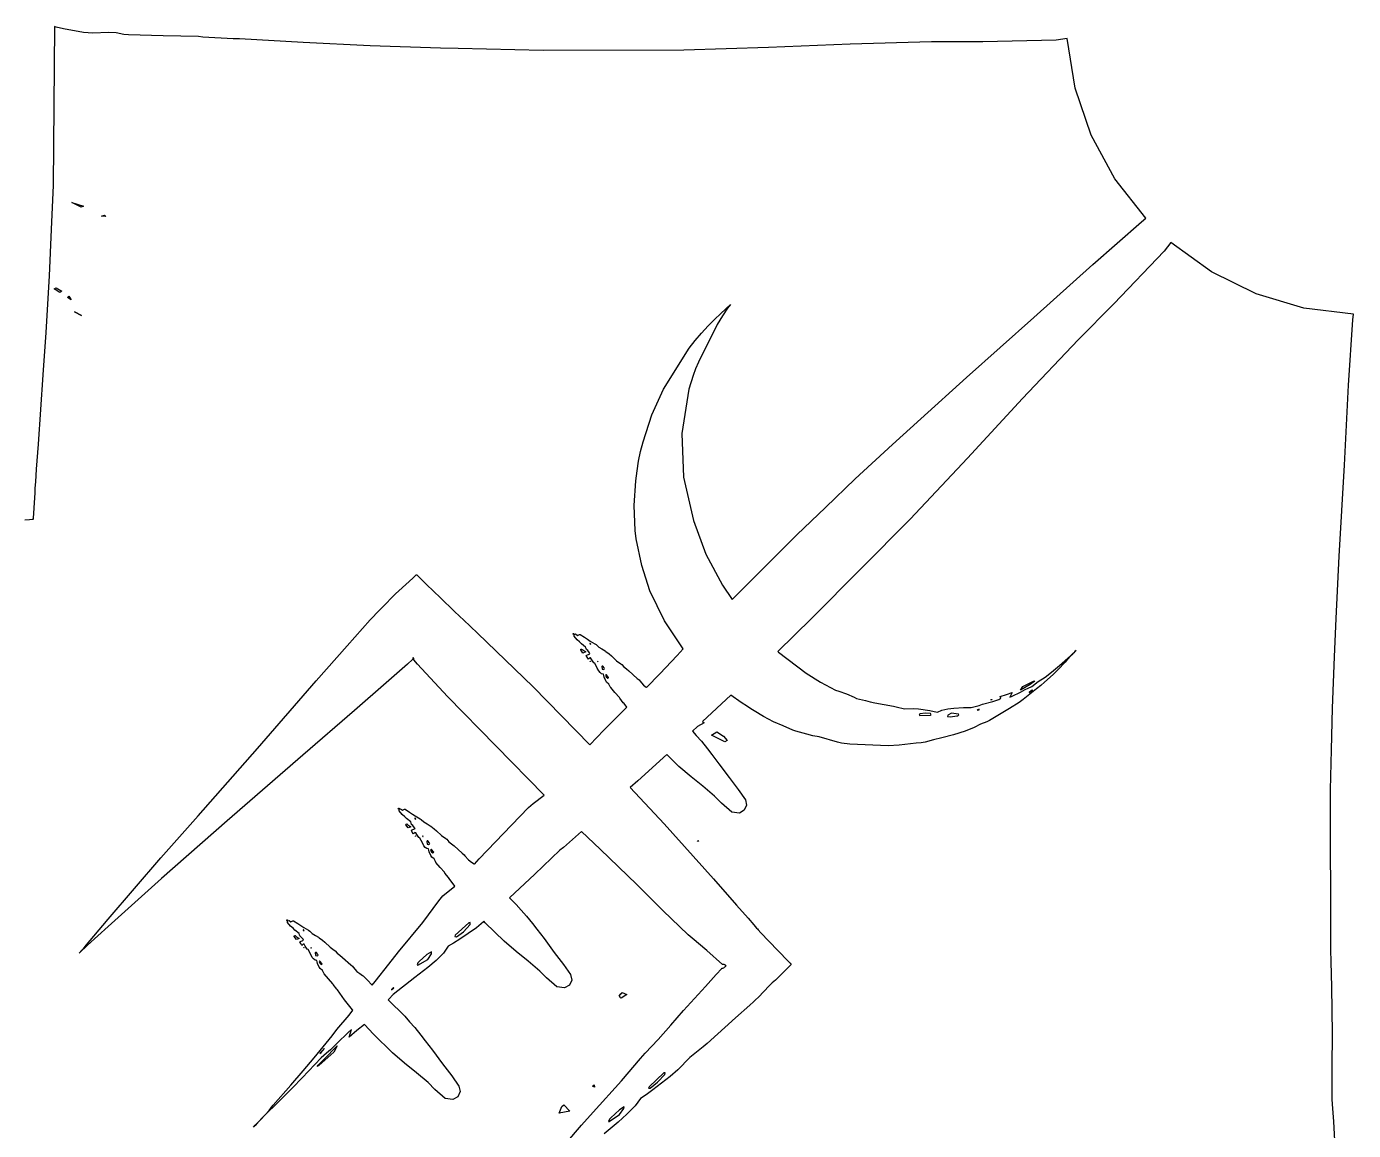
# Model space of a CAD drawing. Extents: x 0 to 203, y 8 to 351.
# Drawn here: x 38.1 to 102.3, y 129 to 182.4 of the extents above; entities that cross this region are included whole.
import ezdxf

# ---------------------------------------------------------------- set-up
doc = ezdxf.new("R2010")
doc.units = 0

msp = doc.modelspace()

# ---------------------------------------------------------------- linework, layer by layer
at = {"layer": 'Layer 1'}
for p, q in [((39.482338, 182.357101), (39.420114, 174.690381)), ((39.566384, 182.32532), (39.482338, 182.357101)), ((39.924106, 182.240885), (39.566384, 182.32532)), ((40.88738, 182.063932), (39.924106, 182.240885)), ((41.33254, 182.03801), (40.88738, 182.063932)), ((42.090998, 182.072901), (41.33254, 182.03801)), ((42.467295, 182.060007), (42.090998, 182.072901)), ((42.830882, 181.97685), (42.467295, 182.060007)), ((43.059217, 181.956507), (42.830882, 181.97685)), ((44.742317, 181.90354), (43.059217, 181.956507)), ((46.436157, 181.875394), (44.742317, 181.90354)), ((46.659618, 181.843929), (46.436157, 181.875394)), ((48.121168, 181.76737), (46.659618, 181.843929)), ((48.429947, 181.769806), (48.121168, 181.76737)), ((51.505807, 181.581798), (48.429947, 181.769806)), ((54.745437, 181.427445), (51.505807, 181.581798)), ((77.931272, 181.502804), (73.994562, 181.345025)), ((81.872502, 181.617996), (77.931272, 181.502804)), ((84.346192, 181.622585), (81.872502, 181.617996)), ((87.892982, 181.700196), (84.346192, 181.622585)), ((88.4272, 181.774), (87.892982, 181.700196)), ((88.814205, 179.383792), (88.4272, 181.774)), ((58.144907, 181.316667), (54.745437, 181.427445)), ((58.995462, 181.297422), (58.144907, 181.316667)), ((63.092652, 181.199675), (58.995462, 181.297422)), ((69.900132, 181.22164), (63.092652, 181.199675)), ((73.994562, 181.345025), (69.900132, 181.22164)), ((89.589749, 177.107674), (88.814205, 179.383792)), ((90.733388, 174.992427), (89.589749, 177.107674)), ((39.420114, 174.690381), (39.329924, 172.544501)), ((92.224677, 173.08483), (90.733388, 174.992427)), ((40.544698, 173.734264), (40.321743, 173.853269)), ((40.321743, 173.853269), (40.88972, 173.666356)), ((40.765336, 173.6166), (40.544698, 173.734264)), ((40.88972, 173.666356), (40.7653, 173.616)), ((40.7653, 173.616), (40.765336, 173.6166)), ((41.750303, 173.183998), (41.90349, 173.241489)), ((41.7506, 173.184), (41.750303, 173.183998)), ((41.970727, 173.179118), (41.7506, 173.184)), ((41.90349, 173.241489), (41.970727, 173.179118)), ((39.329924, 172.544501), (39.23352, 170.311111)), ((89.656058, 170.854548), (92.017458, 172.915858)), ((92.017458, 172.915858), (92.224677, 173.08483)), ((93.434173, 171.918848), (93.113388, 171.494843)), ((95.395781, 170.499494), (93.434173, 171.918848)), ((93.113388, 171.494843), (90.680018, 168.951683)), ((86.815738, 168.294198), (89.656058, 170.854548)), ((39.23352, 170.311111), (39.065922, 167.568401)), ((97.552104, 169.435575), (95.395781, 170.499494)), ((39.470397, 169.677547), (39.569346, 169.723066)), ((39.743159, 169.49872), (39.470397, 169.677547)), ((39.569346, 169.723066), (39.836328, 169.558531)), ((39.7432, 169.498), (39.743159, 169.49872)), ((39.836328, 169.558531), (39.7432, 169.498)), ((40.115846, 169.261874), (40.179346, 169.317599)), ((40.179346, 169.317599), (40.292348, 169.14986)), ((99.855552, 168.745805), (97.552104, 169.435575)), ((40.1159, 169.261), (40.115846, 169.261874)), ((40.292348, 169.14986), (40.1159, 169.261)), ((71.670871, 168.473337), (71.92802, 168.701776)), ((72.009241, 168.734689), (71.766005, 168.376403)), ((71.92802, 168.701776), (72.14563, 168.91046)), ((72.14563, 168.91046), (72.009241, 168.734689)), ((90.680018, 168.951683), (88.947828, 167.213073)), ((102.258533, 168.448898), (99.855552, 168.745805)), ((40.4527, 168.561), (40.452741, 168.56108)), ((40.790338, 168.378262), (40.4527, 168.561)), ((40.452741, 168.56108), (40.790338, 168.378262)), ((71.07556, 167.87926), (71.234891, 168.049471)), ((71.234891, 168.049471), (71.400866, 168.213078)), ((71.400866, 168.213078), (71.670871, 168.473337)), ((71.766005, 168.376403), (71.509347, 167.947064)), ((83.560348, 165.387738), (86.815738, 168.294198)), ((102.017978, 165.01013), (102.230353, 168.1707)), ((102.230353, 168.1707), (102.258533, 168.448898)), ((39.065922, 167.568401), (38.927001, 165.511931)), ((70.44988, 167.178991), (70.758306, 167.534949)), ((71.509347, 167.947064), (70.605328, 166.124934)), ((70.758306, 167.534949), (71.07556, 167.87926)), ((68.916228, 164.82734), (70.157628, 166.80707)), ((70.157628, 166.80707), (70.44988, 167.178991)), ((88.947828, 167.213073), (86.264448, 164.366643)), ((70.605328, 166.124934), (70.468168, 165.804959)), ((38.927001, 165.511931), (38.690897, 162.171611)), ((70.348811, 165.478242), (70.145264, 164.816508)), ((70.468168, 165.804959), (70.348811, 165.478242)), ((68.349859, 163.579878), (68.916228, 164.82734)), ((70.145264, 164.816508), (69.795309, 162.675498)), ((81.344438, 163.385228), (83.560348, 165.387738)), ((101.820011, 161.15089), (102.017978, 165.01013)), ((86.264448, 164.366643), (83.613978, 161.493243)), ((67.924562, 162.27755), (68.349859, 163.579878)), ((79.985938, 162.146508), (81.344438, 163.385228)), ((67.808312, 161.815231), (67.924562, 162.27755)), ((69.795309, 162.675498), (69.887474, 160.562988)), ((38.690897, 162.171611), (38.603036, 160.951391)), ((67.713813, 161.346234), (67.808312, 161.815231)), ((78.183828, 160.484878), (79.985938, 162.146508)), ((67.634712, 160.872084), (67.713813, 161.346234)), ((83.613978, 161.493243), (80.828888, 158.533503)), ((101.573171, 156.74757), (101.820011, 161.15089)), ((38.559954, 160.341283), (38.537919, 160.036283)), ((38.603036, 160.951391), (38.559954, 160.341283)), ((67.502773, 159.197918), (67.573187, 160.393128)), ((67.573187, 160.393128), (67.634712, 160.872084)), ((69.887474, 160.562988), (70.359329, 158.479368)), ((76.742768, 159.105228), (78.183828, 160.484878)), ((38.526912, 159.816), (38.516035, 159.562203)), ((38.537919, 160.036283), (38.526912, 159.816)), ((38.516035, 159.562203), (38.451482, 158.593453)), ((67.524242, 158.393834), (67.502773, 159.197918)), ((75.353828, 157.784268), (76.742768, 159.105228)), ((38.281983, 158.508081), (38.04602, 158.489647)), ((38.400282, 158.517262), (38.281983, 158.508081)), ((38.430017, 158.519593), (38.400282, 158.517262)), ((38.444847, 158.520792), (38.430017, 158.519593)), ((38.446685, 158.534621), (38.444847, 158.520792)), ((38.451482, 158.593453), (38.446685, 158.534621)), ((67.552139, 157.990344), (67.524242, 158.393834)), ((70.359329, 158.479368), (70.959161, 156.852558)), ((80.828888, 158.533503), (76.068728, 153.742413)), ((67.600803, 157.588056), (67.552139, 157.990344)), ((72.229168, 154.648518), (75.353828, 157.784268)), ((67.866286, 156.290926), (67.600803, 157.588056)), ((70.959161, 156.852558), (71.765291, 155.339598)), ((101.422182, 153.73302), (101.573171, 156.74757)), ((56.802208, 155.68851), (56.97037, 155.84163)), ((56.97037, 155.84163), (56.980891, 155.851226)), ((56.980891, 155.851226), (56.991274, 155.8448)), ((56.991274, 155.8448), (57.011896, 155.824742)), ((68.247811, 155.067706), (67.866286, 156.290926)), ((56.130266, 155.076286), (56.802208, 155.68851)), ((57.011896, 155.824742), (57.053354, 155.784768)), ((57.053354, 155.784768), (57.136201, 155.704784)), ((57.136201, 155.704784), (57.467651, 155.384493)), ((57.467651, 155.384493), (58.133235, 154.740556)), ((71.765291, 155.339598), (72.229168, 154.648518)), ((55.464611, 154.420061), (55.795497, 154.763728)), ((55.795497, 154.763728), (55.96246, 154.923415)), ((55.96246, 154.923415), (56.130266, 155.076286)), ((58.133235, 154.740556), (58.805668, 154.087824)), ((68.961961, 153.614967), (68.247811, 155.067706)), ((54.868877, 153.799889), (55.067127, 154.006507)), ((55.067127, 154.006507), (55.464611, 154.420061)), ((58.805668, 154.087824), (59.076804, 153.826577)), ((54.369688, 153.251261), (54.747047, 153.668698)), ((54.747047, 153.668698), (54.794294, 153.720785)), ((54.794294, 153.720785), (54.819367, 153.748259)), ((54.819367, 153.748259), (54.868877, 153.799889)), ((59.076804, 153.826577), (59.246592, 153.666148)), ((59.246592, 153.666148), (59.92397, 153.022459)), ((69.863251, 152.270296), (68.961961, 153.614967)), ((76.068728, 153.742413), (74.433368, 152.143073)), ((101.337428, 151.87696), (101.422182, 153.73302)), ((53.6202, 152.411442), (54.369688, 153.251261)), ((59.92397, 153.022459), (62.6106, 150.424569)), ((64.551206, 152.97926), (64.553537, 153.011608)), ((64.592312, 152.969727), (64.551206, 152.97926)), ((64.553537, 153.011608), (64.588993, 153.012596)), ((64.588993, 153.012596), (64.592312, 152.969727)), ((64.592735, 152.963518), (64.592312, 152.969727)), ((64.592312, 152.969727), (64.594996, 152.969374)), ((64.59429, 152.964647), (64.592735, 152.963518)), ((64.59429, 152.964641), (64.665551, 152.986781)), ((64.594996, 152.969374), (64.59429, 152.964641)), ((64.598524, 152.886076), (64.59429, 152.964647)), ((64.742675, 152.709049), (64.598524, 152.886076)), ((64.665551, 152.986781), (64.756873, 152.918202)), ((64.860266, 152.60325), (64.742675, 152.709049)), ((64.756873, 152.918202), (64.851369, 152.963922)), ((64.851369, 152.963922), (64.883929, 152.963603)), ((64.883929, 152.963603), (65.092841, 152.82832)), ((65.092841, 152.82832), (65.241651, 152.734492)), ((65.241651, 152.734492), (65.37486, 152.644088)), ((65.37486, 152.644088), (65.602489, 152.50951)), ((52.13387, 150.720152), (53.6202, 152.411442)), ((64.952363, 152.515251), (64.860266, 152.60325)), ((64.913403, 152.214898), (64.926823, 152.25127)), ((64.9137, 152.215), (64.913403, 152.214898)), ((65.024559, 152.063889), (64.9137, 152.215)), ((64.926823, 152.25127), (64.958039, 152.259322)), ((65.15033, 152.357718), (64.952363, 152.515251)), ((64.958039, 152.259322), (65.012706, 152.212815)), ((65.012706, 152.212815), (65.162001, 152.117424)), ((65.162001, 152.117424), (65.024559, 152.063889)), ((65.17293, 152.290693), (65.15033, 152.357718)), ((65.187338, 152.235498), (65.17293, 152.290693)), ((65.181688, 151.947908), (65.36115, 152.032341)), ((65.251608, 152.182105), (65.187338, 152.235498)), ((65.340951, 152.070232), (65.251608, 152.182105)), ((65.36115, 152.032341), (65.340951, 152.070232)), ((65.3512, 152.534), (65.347531, 152.50674)), ((65.347531, 152.50674), (65.395839, 152.488235)), ((65.366601, 152.534212), (65.3512, 152.534)), ((65.3512, 152.534), (65.3512, 152.534)), ((65.395839, 152.488235), (65.366601, 152.534212)), ((65.602489, 152.50951), (65.664781, 152.471159)), ((65.664781, 152.471159), (65.789577, 152.352719)), ((65.789577, 152.352719), (65.941071, 152.262741)), ((65.941071, 152.262741), (66.091648, 152.170361)), ((66.091648, 152.170361), (66.126539, 152.144301)), ((66.126539, 152.144301), (66.284812, 152.023106)), ((66.284812, 152.023106), (66.394565, 151.929171)), ((69.570432, 151.954453), (69.863251, 152.270296)), ((74.433368, 152.143073), (74.475038, 152.105961)), ((74.475038, 152.105961), (75.815308, 151.086151)), ((88.584191, 151.927616), (88.717324, 152.05347)), ((88.71733, 152.05347), (88.644584, 151.971908)), ((88.717324, 152.05347), (88.717677, 152.053789)), ((88.723539, 152.059228), (88.71733, 152.05347)), ((88.717677, 152.053789), (88.737382, 152.073316)), ((88.737382, 152.073316), (88.723539, 152.059228)), ((88.737382, 152.073316), (88.806664, 152.143733)), ((88.800661, 152.135893), (88.737382, 152.073316)), ((88.853632, 152.190486), (88.800661, 152.135893)), ((88.806664, 152.143733), (88.853632, 152.190486)), ((56.536526, 151.525176), (55.516826, 150.628997)), ((56.791347, 151.749415), (56.536526, 151.525176)), ((56.803201, 151.762375), (56.791347, 151.749415)), ((56.803765, 151.76693), (56.803201, 151.762375)), ((56.804826, 151.775902), (56.803765, 151.76693)), ((56.806308, 151.793276), (56.804826, 151.775902)), ((56.811388, 151.831519), (56.806026, 151.8264)), ((56.806026, 151.8264), (56.806308, 151.793276)), ((56.820701, 151.828517), (56.811388, 151.831519)), ((56.845351, 151.814885), (56.820701, 151.828517)), ((56.855028, 151.771663), (56.845351, 151.814885)), ((56.850225, 151.73003), (56.853685, 151.742213)), ((57.034914, 151.52871), (56.850225, 151.73003)), ((56.853685, 151.742213), (56.855028, 151.771663)), ((58.470324, 149.9656), (57.034914, 151.52871)), ((65.227665, 151.86296), (65.181688, 151.947908)), ((65.288193, 151.771003), (65.227665, 151.86296)), ((65.351331, 151.837356), (65.288193, 151.771003)), ((65.395192, 151.828633), (65.351331, 151.837356)), ((65.374737, 151.673156), (65.387804, 151.675027)), ((65.377703, 151.660092), (65.374737, 151.673156)), ((65.389356, 151.655322), (65.377703, 151.660092)), ((65.387804, 151.675027), (65.389356, 151.655322)), ((65.448585, 151.742081), (65.395192, 151.828633)), ((65.544072, 151.598498), (65.448585, 151.742081)), ((65.595487, 151.570778), (65.544072, 151.598498)), ((65.713363, 151.33672), (65.595487, 151.570778)), ((65.787382, 151.199633), (65.713363, 151.33672)), ((65.731262, 151.676215), (65.7187, 151.667)), ((65.7187, 151.667), (65.737064, 151.646516)), ((65.748635, 151.654393), (65.731262, 151.676215)), ((65.737064, 151.646516), (65.748635, 151.654393)), ((65.945993, 151.431202), (65.933987, 151.413826)), ((65.933987, 151.413826), (65.943947, 151.282311)), ((65.979188, 151.43777), (65.945993, 151.431202)), ((65.9907, 151.427), (65.979188, 151.43777)), ((66.04833, 151.348887), (65.9907, 151.427)), ((65.9907, 151.427), (65.9907, 151.427)), ((66.069219, 151.322277), (66.04833, 151.348887)), ((66.394565, 151.929171), (66.647337, 151.691407)), ((66.647337, 151.691407), (66.847432, 151.548388)), ((66.847432, 151.548388), (66.895884, 151.515794)), ((66.895884, 151.515794), (66.99469, 151.394811)), ((66.99469, 151.394811), (67.121746, 151.29876)), ((68.731603, 151.059262), (69.570432, 151.954453)), ((87.671838, 151.144224), (88.054703, 151.455865)), ((88.285025, 151.572445), (88.017701, 151.2958)), ((88.054703, 151.455865), (88.584191, 151.927616)), ((88.333897, 151.627817), (88.285025, 151.572445)), ((88.398873, 151.717019), (88.333897, 151.627817)), ((88.644584, 151.971908), (88.398873, 151.717019)), ((101.237987, 149.40171), (101.337428, 151.87696)), ((49.28988, 147.452122), (52.13387, 150.720152)), ((65.847554, 151.121664), (65.787382, 151.199633)), ((65.926232, 151.063608), (65.847554, 151.121664)), ((66.016281, 151.047998), (65.926232, 151.063608)), ((65.943947, 151.282311), (66.017607, 151.269456)), ((66.024262, 150.980304), (66.016281, 151.047998)), ((66.017607, 151.269456), (66.054968, 151.291596)), ((66.045945, 150.907169), (66.024262, 150.980304)), ((66.121445, 150.727707), (66.045945, 150.907169)), ((66.054968, 151.291596), (66.069219, 151.322277)), ((66.1359, 151.017), (66.113582, 150.983559)), ((66.113582, 150.983559), (66.151295, 150.909789)), ((66.168269, 150.656658), (66.121445, 150.727707)), ((66.153479, 151.019892), (66.1359, 151.017)), ((66.1359, 151.017), (66.1359, 151.017)), ((66.151295, 150.909789), (66.221639, 150.854474)), ((66.262386, 150.890917), (66.153479, 151.019892)), ((66.221639, 150.854474), (66.256177, 150.873967)), ((66.256177, 150.873967), (66.262386, 150.890917)), ((67.121746, 151.29876), (67.244919, 151.197623)), ((67.244919, 151.197623), (67.645443, 150.842229)), ((67.645443, 150.842229), (67.732243, 150.765103)), ((67.732243, 150.765103), (67.764095, 150.71835)), ((67.764095, 150.71835), (67.943487, 150.519606)), ((68.090807, 150.407239), (68.731603, 151.059262)), ((75.815308, 151.086151), (76.504977, 150.652094)), ((86.286427, 150.440729), (86.797551, 150.699645)), ((86.797551, 150.699645), (86.8529, 150.706)), ((86.852708, 150.706709), (86.81782, 150.667051)), ((86.8529, 150.706), (86.852708, 150.706709)), ((87.024051, 150.688438), (87.354443, 150.904448)), ((87.738375, 151.029893), (87.334814, 150.660939)), ((87.354443, 150.904448), (87.671838, 151.144224)), ((88.017701, 151.2958), (87.738375, 151.029893)), ((55.516826, 150.628997), (53.981616, 149.290337)), ((62.6106, 150.424569), (65.34978, 147.634119)), ((66.280071, 150.567738), (66.168269, 150.656658)), ((66.343988, 150.435658), (66.280071, 150.567738)), ((66.367012, 150.398298), (66.343988, 150.435658)), ((66.571123, 150.156685), (66.367012, 150.398298)), ((66.785403, 149.922486), (66.571123, 150.156685)), ((67.943487, 150.519606), (68.082058, 150.414797)), ((68.082058, 150.414797), (68.090807, 150.407239)), ((76.504977, 150.652094), (77.233844, 150.268876)), ((77.233844, 150.268876), (77.389645, 150.214915)), ((77.389645, 150.214915), (77.760646, 150.085739)), ((77.760646, 150.085739), (78.123583, 149.924853)), ((85.179852, 149.960103), (85.494563, 150.065688)), ((85.494563, 150.065688), (85.764782, 150.160752)), ((85.764782, 150.160752), (85.646695, 149.930086)), ((85.766617, 149.977158), (86.166224, 150.170923)), ((86.166224, 150.170923), (86.390322, 150.302887)), ((86.628469, 150.551823), (86.172364, 150.269319)), ((86.172364, 150.269319), (86.286427, 150.440729)), ((86.61845, 150.079438), (86.297806, 149.818755)), ((86.390322, 150.302887), (86.533905, 150.361261)), ((86.533905, 150.361261), (86.712024, 150.450003)), ((86.707317, 150.251602), (86.590926, 150.153431)), ((86.590926, 150.153431), (86.734295, 150.243832)), ((86.94778, 150.334222), (86.61845, 150.079438)), ((86.81782, 150.667051), (86.628469, 150.551823)), ((86.7581, 150.27), (86.707317, 150.251602)), ((86.712024, 150.450003), (87.024051, 150.688438)), ((86.734295, 150.243832), (86.7581, 150.27)), ((86.7581, 150.27), (86.7581, 150.27)), ((87.145395, 150.493133), (86.94778, 150.334222)), ((87.334814, 150.660939), (87.145395, 150.493133)), ((63.153924, 145.19323), (58.470324, 149.9656)), ((66.030265, 148.341621), (67.140585, 149.441201)), ((66.803908, 149.881806), (66.785403, 149.922486)), ((66.970303, 149.661345), (66.803908, 149.881806)), ((67.012044, 149.621335), (66.970303, 149.661345)), ((67.140585, 149.441201), (67.012044, 149.621335)), ((72.17384, 150.033446), (70.80362, 148.750726)), ((72.668084, 149.678795), (72.17384, 150.033446)), ((72.977428, 149.473521), (72.668084, 149.678795)), ((73.132311, 149.371357), (72.977428, 149.473521)), ((78.123583, 149.924853), (78.234395, 149.867469)), ((78.234395, 149.867469), (78.684073, 149.777386)), ((78.684073, 149.777386), (78.904206, 149.705629)), ((78.904206, 149.705629), (79.129151, 149.656189)), ((79.129151, 149.656189), (80.036842, 149.49502)), ((80.036842, 149.49502), (80.161144, 149.470159)), ((80.161144, 149.470159), (80.567459, 149.369234)), ((82.949692, 149.394731), (83.406434, 149.427643)), ((83.406434, 149.427643), (83.790216, 149.432723)), ((83.790216, 149.432723), (84.168916, 149.52768)), ((84.168916, 149.52768), (84.327756, 149.593257)), ((84.327756, 149.593257), (84.831745, 149.729006)), ((84.734408, 149.806431), (84.7664, 149.822179)), ((84.782927, 149.808904), (84.734408, 149.806431)), ((84.7664, 149.822179), (84.802138, 149.826382)), ((84.802138, 149.826382), (84.782927, 149.808904)), ((84.831745, 149.729006), (85.124127, 149.81948)), ((85.124127, 149.81948), (85.221169, 149.884109)), ((85.221169, 149.884109), (85.179852, 149.960103)), ((86.110715, 149.680926), (85.633068, 149.389769)), ((85.646695, 149.930086), (85.766617, 149.977158)), ((86.297806, 149.818755), (86.110715, 149.680926)), ((53.981616, 149.290337), (51.480806, 147.123407)), ((73.291504, 149.276082), (73.132311, 149.371357)), ((73.752483, 149.000108), (73.291504, 149.276082)), ((74.224906, 148.744299), (73.752483, 149.000108)), ((80.567459, 149.369234), (80.986697, 149.386114)), ((80.986697, 149.386114), (81.23481, 149.364149)), ((81.23481, 149.364149), (81.78153, 149.28194)), ((81.306892, 149.126644), (81.278427, 149.068376)), ((81.278427, 149.068376), (81.3035, 149.045)), ((81.3035, 149.045), (81.817237, 149.060502)), ((81.3035, 149.045), (81.3035, 149.045)), ((81.574354, 149.154367), (81.306892, 149.126644)), ((81.816179, 149.138192), (81.574354, 149.154367)), ((81.78153, 149.28194), (81.988534, 149.247193)), ((81.846549, 149.084551), (81.816179, 149.138192)), ((81.817237, 149.060502), (81.846549, 149.084551)), ((81.988534, 149.247193), (82.157898, 149.202839)), ((82.157898, 149.202839), (82.370341, 149.304682)), ((82.370341, 149.304682), (82.656308, 149.36083)), ((82.663274, 149.060951), (82.640744, 149.000459)), ((82.640744, 149.000459), (82.788, 148.978)), ((82.656308, 149.36083), (82.949692, 149.394731)), ((82.837721, 149.150821), (82.663274, 149.060951)), ((82.788, 148.978), (83.084279, 149.023271)), ((82.788, 148.978), (82.788, 148.978)), ((83.163874, 149.104915), (82.837721, 149.150821)), ((83.084279, 149.023271), (83.132093, 149.03456)), ((83.132093, 149.03456), (83.181671, 149.081773)), ((83.181671, 149.081773), (83.163874, 149.104915)), ((84.080407, 149.303214), (84.164027, 149.326486)), ((84.083656, 149.320729), (84.080407, 149.303214)), ((84.1655, 149.345), (84.083656, 149.320729)), ((84.164027, 149.326486), (84.1655, 149.345)), ((84.1655, 149.345), (84.1655, 149.345)), ((84.66287, 148.803356), (84.534967, 148.739899)), ((85.158105, 149.087204), (84.66287, 148.803356)), ((85.633068, 149.389769), (85.158105, 149.087204)), ((101.194624, 147.3861), (101.237987, 149.40171)), ((65.34978, 147.634119), (66.030265, 148.341621)), ((70.556145, 148.518965), (70.31206, 148.290489)), ((70.31206, 148.290489), (70.493215, 148.081433)), ((70.880743, 148.696096), (70.556145, 148.518965)), ((70.80362, 148.750726), (70.880743, 148.696096)), ((71.23629, 148.095744), (71.498384, 148.259032)), ((71.498384, 148.259032), (71.808577, 148.039559)), ((74.693795, 148.541), (74.224906, 148.744299)), ((75.157951, 148.330039), (74.693795, 148.541)), ((75.304853, 148.290488), (75.157951, 148.330039)), ((75.843874, 148.146837), (75.304853, 148.290488)), ((76.131326, 148.056647), (75.843874, 148.146837)), ((83.486233, 148.290184), (82.933078, 148.110157)), ((83.935559, 148.464668), (83.486233, 148.290184)), ((84.230283, 148.618987), (83.935559, 148.464668)), ((84.534967, 148.739899), (84.230283, 148.618987)), ((70.493215, 148.081433), (70.744012, 147.799917)), ((70.744012, 147.799917), (71.035767, 147.438108)), ((71.873412, 147.768366), (71.23629, 148.095744)), ((71.808577, 148.039559), (71.9859, 147.83)), ((71.985638, 147.830622), (71.873412, 147.768366)), ((71.9859, 147.83), (71.985638, 147.830622)), ((76.4329, 148.010987), (76.131326, 148.056647)), ((77.330422, 147.764147), (76.4329, 148.010987)), ((77.516804, 147.711069), (77.330422, 147.764147)), ((77.916622, 147.65478), (77.516804, 147.711069)), ((79.765692, 147.572371), (77.916622, 147.65478)), ((80.310787, 147.611357), (79.765692, 147.572371)), ((80.84776, 147.682618), (80.310787, 147.611357)), ((81.117976, 147.714543), (80.84776, 147.682618)), ((81.374775, 147.718957), (81.117976, 147.714543)), ((81.566455, 147.762499), (81.374775, 147.718957)), ((81.968813, 147.870062), (81.566455, 147.762499)), ((82.366794, 147.969009), (81.968813, 147.870062)), ((82.933078, 148.110157), (82.366794, 147.969009)), ((46.43099, 144.192572), (49.28988, 147.452122)), ((51.480806, 147.123407), (47.826376, 143.959797)), ((69.07554, 147.154367), (67.66972, 145.883977)), ((69.660256, 146.585362), (69.07554, 147.154367)), ((71.035767, 147.438108), (71.250755, 147.163125)), ((71.250755, 147.163125), (71.595413, 146.711643)), ((101.146525, 145.44952), (101.194624, 147.3861)), ((70.246033, 146.086916), (69.660256, 146.585362)), ((71.595413, 146.711643), (72.089516, 146.043022)), ((67.66972, 145.883977), (67.304228, 145.560012)), ((70.822912, 145.621594), (70.246033, 146.086916)), ((71.38538, 145.140558), (70.822912, 145.621594)), ((72.089516, 146.043022), (72.529167, 145.463533)), ((62.615608, 144.793979), (63.153924, 145.19323)), ((67.304228, 145.560012), (68.945028, 143.800142)), ((71.714428, 144.814721), (71.38538, 145.140558)), ((72.529167, 145.463533), (72.87135, 144.971264)), ((72.87135, 144.971264), (72.933438, 144.710228)), ((101.159945, 137.6924), (101.146525, 145.44952)), ((56.098525, 144.526676), (56.100856, 144.559024)), ((56.13963, 144.517142), (56.098525, 144.526676)), ((56.100856, 144.559024), (56.136311, 144.560082)), ((56.136311, 144.560082), (56.13963, 144.517142)), ((56.140195, 144.510933), (56.13963, 144.517142)), ((56.13963, 144.517142), (56.142243, 144.516789)), ((56.141606, 144.512028), (56.140195, 144.510933)), ((56.141606, 144.51202), (56.21287, 144.534163)), ((56.142243, 144.516789), (56.141606, 144.51202)), ((56.145839, 144.433599), (56.141606, 144.512028)), ((56.289987, 144.256468), (56.145839, 144.433599)), ((56.21287, 144.534163), (56.304118, 144.465724)), ((56.304118, 144.465724), (56.398617, 144.511492)), ((56.398617, 144.511492), (56.431247, 144.511032)), ((56.431247, 144.511032), (56.6403, 144.375746)), ((56.6403, 144.375746), (56.788969, 144.281918)), ((61.968176, 144.156823), (62.392356, 144.600321)), ((62.392356, 144.600321), (62.615608, 144.793979)), ((72.211421, 144.372564), (71.714428, 144.814721)), ((72.585035, 144.325492), (72.211421, 144.372564)), ((72.821094, 144.461845), (72.585035, 144.325492)), ((72.933438, 144.710228), (72.821094, 144.461845)), ((44.62359, 142.159372), (46.43099, 144.192572)), ((47.826376, 143.959797), (44.653406, 141.157047)), ((56.407722, 144.150635), (56.289987, 144.256468)), ((56.499678, 144.062669), (56.407722, 144.150635)), ((56.460769, 143.76224), (56.474189, 143.798683)), ((56.461, 143.762), (56.460769, 143.76224)), ((56.572007, 143.61124), (56.461, 143.762)), ((56.474189, 143.798683), (56.505546, 143.806661)), ((56.697798, 143.905136), (56.499678, 144.062669)), ((56.505546, 143.806661), (56.560072, 143.76012)), ((56.560072, 143.76012), (56.709517, 143.664774)), ((56.709517, 143.664774), (56.572007, 143.61124)), ((56.720258, 143.838111), (56.697798, 143.905136)), ((56.734665, 143.782917), (56.720258, 143.838111)), ((56.798935, 143.729523), (56.734665, 143.782917)), ((56.788969, 144.281918), (56.922099, 144.191624)), ((56.888205, 143.61765), (56.798935, 143.729523)), ((56.8986, 144.082), (56.894931, 144.054774)), ((56.894931, 144.054774), (56.943239, 144.036271)), ((56.914001, 144.082248), (56.8986, 144.082)), ((56.8986, 144.082), (56.8986, 144.082)), ((56.943239, 144.036271), (56.914001, 144.082248)), ((56.922099, 144.191624), (57.149801, 144.057004)), ((57.149801, 144.057004), (57.212093, 144.018583)), ((57.212093, 144.018583), (57.336959, 143.900143)), ((57.336959, 143.900143), (57.488382, 143.810165)), ((57.488382, 143.810165), (57.638959, 143.717785)), ((57.638959, 143.717785), (57.673848, 143.691725)), ((57.673848, 143.691725), (57.832124, 143.570528)), ((60.009836, 142.108443), (61.968176, 144.156823)), ((68.945028, 143.800142), (71.328108, 141.153482)), ((56.729015, 143.495327), (56.908548, 143.579866)), ((56.774991, 143.410361), (56.729015, 143.495327)), ((56.83552, 143.318407), (56.774991, 143.410361)), ((56.898658, 143.384761), (56.83552, 143.318407)), ((56.908548, 143.579866), (56.888205, 143.61765)), ((56.942518, 143.376012), (56.898658, 143.384761)), ((56.922103, 143.220498), (56.935167, 143.222369)), ((56.925151, 143.207397), (56.922103, 143.220498)), ((56.936722, 143.202664), (56.925151, 143.207397)), ((56.935167, 143.222369), (56.936722, 143.202664)), ((56.995912, 143.289598), (56.942518, 143.376012)), ((57.091399, 143.14591), (56.995912, 143.289598)), ((57.142814, 143.118187), (57.091399, 143.14591)), ((57.26069, 142.884202), (57.142814, 143.118187)), ((57.278488, 143.223325), (57.266, 143.214)), ((57.266, 143.214), (57.284435, 143.193626)), ((57.296006, 143.201359), (57.278488, 143.223325)), ((57.284435, 143.193626), (57.296006, 143.201359)), ((57.832124, 143.570528), (57.941948, 143.476596)), ((57.941948, 143.476596), (58.19465, 143.238937)), ((58.19465, 143.238937), (58.394805, 143.095918)), ((58.394805, 143.095918), (58.443112, 143.063219)), ((58.443112, 143.063219), (58.541992, 142.942236)), ((64.954214, 143.429674), (64.084448, 142.669416)), ((65.856255, 142.58311), (64.954214, 143.429674)), ((70.554871, 142.976857), (70.57726, 143.005672)), ((70.57726, 143.005672), (70.6119, 142.949)), ((57.334706, 142.747042), (57.26069, 142.884202)), ((57.394881, 142.66907), (57.334706, 142.747042)), ((57.473559, 142.610876), (57.394881, 142.66907)), ((57.563607, 142.595407), (57.473559, 142.610876)), ((57.493323, 142.978191), (57.481246, 142.960676)), ((57.481246, 142.960676), (57.491203, 142.82931)), ((57.491203, 142.82931), (57.564863, 142.816458)), ((57.526447, 142.984724), (57.493323, 142.978191)), ((57.5381, 142.974), (57.526447, 142.984724)), ((57.595732, 142.895982), (57.5381, 142.974)), ((57.5381, 142.974), (57.5381, 142.974)), ((57.571589, 142.527674), (57.563607, 142.595407)), ((57.564863, 142.816458), (57.602224, 142.838598)), ((57.593272, 142.45468), (57.571589, 142.527674)), ((57.66884, 142.275187), (57.593272, 142.45468)), ((57.616503, 142.869273), (57.595732, 142.895982)), ((57.602224, 142.838598), (57.616503, 142.869273)), ((57.6833, 142.564), (57.660982, 142.530664)), ((57.660982, 142.530664), (57.698695, 142.456753)), ((57.70102, 142.567014), (57.6833, 142.564)), ((57.6833, 142.564), (57.6833, 142.564)), ((57.698695, 142.456753), (57.76911, 142.401488)), ((57.809786, 142.438039), (57.70102, 142.567014)), ((57.76911, 142.401488), (57.803577, 142.420981)), ((57.803577, 142.420981), (57.809786, 142.438039)), ((58.541992, 142.942236), (58.669048, 142.846323)), ((58.669048, 142.846323), (58.792292, 142.745045)), ((58.792292, 142.745045), (59.192884, 142.389654)), ((59.192884, 142.389654), (59.279472, 142.312529)), ((63.90555, 142.534906), (62.69736, 141.366536)), ((64.084448, 142.669416), (63.90555, 142.534906)), ((67.621495, 140.87165), (65.856255, 142.58311)), ((70.611598, 142.949482), (70.554871, 142.976857)), ((70.6119, 142.949), (70.611598, 142.949482)), ((42.07164, 139.204852), (44.62359, 142.159372)), ((57.715595, 142.204067), (57.66884, 142.275187)), ((57.827397, 142.115006), (57.715595, 142.204067)), ((57.891315, 141.983146), (57.827397, 142.115006)), ((57.914339, 141.945715), (57.891315, 141.983146)), ((58.11845, 141.704206), (57.914339, 141.945715)), ((59.279472, 142.312529), (59.311397, 142.265776)), ((59.311397, 142.265776), (59.490789, 142.067092)), ((59.490789, 142.067092), (59.62936, 141.96228)), ((59.62936, 141.96228), (59.7589, 141.868701)), ((59.7589, 141.868701), (59.778041, 141.860827)), ((59.778041, 141.860827), (60.009836, 142.108443)), ((44.653406, 141.157047), (42.072566, 138.844097)), ((58.332656, 141.469962), (58.11845, 141.704206)), ((58.351161, 141.429212), (58.332656, 141.469962)), ((58.517627, 141.208715), (58.351161, 141.429212)), ((58.559368, 141.16864), (58.517627, 141.208715)), ((58.825701, 140.797606), (58.559368, 141.16864)), ((62.69736, 141.366536), (61.47898, 140.223196)), ((71.328108, 141.153482), (72.443798, 139.881072)), ((58.25857, 140.323772), (58.825701, 140.797606)), ((68.890795, 139.62149), (67.621495, 140.87165)), ((57.29021, 139.043952), (58.064842, 140.088232)), ((58.064842, 140.088232), (58.25857, 140.323772)), ((61.47898, 140.223196), (61.477992, 140.222209)), ((61.477992, 140.222209), (61.801884, 139.901354)), ((61.801884, 139.901354), (62.04046, 139.628699)), ((72.443798, 139.881072), (72.999346, 139.24325)), ((40.9467, 137.862952), (42.07164, 139.204852)), ((50.704613, 139.132797), (50.706944, 139.165145)), ((50.706944, 139.165145), (50.742399, 139.166133)), ((50.742399, 139.166133), (50.745718, 139.123264)), ((62.04046, 139.628699), (62.291324, 139.347183)), ((62.291324, 139.347183), (62.583012, 138.985374)), ((70.111225, 138.44478), (68.890795, 139.62149)), ((72.999346, 139.24325), (73.27712, 138.924159)), ((42.072566, 138.844097), (41.078498, 137.943608)), ((50.745718, 139.123264), (50.704613, 139.132797)), ((50.746142, 139.117055), (50.745718, 139.123264)), ((50.745718, 139.123264), (50.748332, 139.122911)), ((50.747697, 139.118184), (50.746142, 139.117055)), ((50.747697, 139.118178), (50.818958, 139.140321)), ((50.748332, 139.122911), (50.747697, 139.118178)), ((50.75193, 139.039613), (50.747697, 139.118184)), ((50.896081, 138.862586), (50.75193, 139.039613)), ((50.818958, 139.140321), (50.910208, 139.071741)), ((51.013816, 138.756787), (50.896081, 138.862586)), ((50.910208, 139.071741), (51.004705, 139.117461)), ((51.004705, 139.117461), (51.037335, 139.117142)), ((51.10577, 138.668683), (51.013816, 138.756787)), ((51.037335, 139.117142), (51.246391, 138.981859)), ((51.303737, 138.511257), (51.10577, 138.668683)), ((51.246391, 138.981859), (51.395057, 138.888032)), ((51.326337, 138.444232), (51.303737, 138.511257)), ((51.395057, 138.888032), (51.52819, 138.797735)), ((51.5047, 138.688), (51.501031, 138.66074)), ((51.501031, 138.66074), (51.549339, 138.642235)), ((51.520101, 138.688319), (51.5047, 138.688)), ((51.5047, 138.688), (51.5047, 138.688)), ((51.549339, 138.642235), (51.520101, 138.688319)), ((51.52819, 138.797735), (51.75589, 138.663016)), ((51.75589, 138.663016), (51.818182, 138.624558)), ((51.818182, 138.624558), (51.943051, 138.506259)), ((56.11625, 137.618952), (57.29021, 139.043952)), ((59.5119, 139.025), (58.850696, 138.426159)), ((58.914752, 138.342878), (59.255315, 138.593248)), ((59.879448, 138.775613), (59.078474, 138.224998)), ((59.255315, 138.593248), (59.579066, 138.93547)), ((59.564306, 139.030297), (59.5119, 139.025)), ((59.5119, 139.025), (59.5119, 139.025)), ((59.579066, 138.93547), (59.564306, 139.030297)), ((60.210051, 139.069561), (59.879448, 138.775613)), ((60.227919, 139.098694), (60.210051, 139.069561)), ((60.298827, 139.026019), (60.227919, 139.098694)), ((61.207582, 138.132628), (60.298827, 139.026019)), ((62.583012, 138.985374), (62.798212, 138.710388)), ((62.798212, 138.710388), (63.142729, 138.258909)), ((73.27712, 138.924159), (73.416041, 138.76465)), ((73.416041, 138.76465), (73.450862, 138.724781)), ((73.450862, 138.724781), (73.495146, 138.675341)), ((73.495146, 138.675341), (73.614503, 138.545849)), ((73.614503, 138.545849), (74.012413, 138.143101)), ((41.078498, 137.943608), (40.668616, 137.553387)), ((51.066888, 138.368352), (51.080305, 138.404795)), ((51.0671, 138.368), (51.066888, 138.368352)), ((51.177982, 138.217352), (51.0671, 138.368)), ((51.080305, 138.404795), (51.111665, 138.412776)), ((51.111665, 138.412776), (51.166188, 138.366162)), ((51.166188, 138.366162), (51.315633, 138.270886)), ((51.315633, 138.270886), (51.177982, 138.217352)), ((51.340744, 138.389035), (51.326337, 138.444232)), ((51.335094, 138.101459), (51.514627, 138.185844)), ((51.381071, 138.016496), (51.335094, 138.101459)), ((51.405015, 138.335642), (51.340744, 138.389035)), ((51.441599, 137.92454), (51.381071, 138.016496)), ((51.494287, 138.223772), (51.405015, 138.335642)), ((51.50474, 137.990893), (51.441599, 137.92454)), ((51.514627, 138.185844), (51.494287, 138.223772)), ((51.548598, 137.982144), (51.50474, 137.990893)), ((51.601991, 137.895734), (51.548598, 137.982144)), ((51.697478, 137.752043), (51.601991, 137.895734)), ((51.943051, 138.506259), (52.094474, 138.416281)), ((52.094474, 138.416281), (52.245048, 138.323901)), ((52.245048, 138.323901), (52.279939, 138.297841)), ((52.279939, 138.297841), (52.438282, 138.176646)), ((52.438282, 138.176646), (52.548035, 138.082711)), ((52.548035, 138.082711), (52.800737, 137.844947)), ((58.503926, 137.896621), (58.281877, 137.55892)), ((58.767787, 138.033671), (58.503926, 137.896621)), ((59.078474, 138.224998), (58.767787, 138.033671)), ((58.850696, 138.426159), (58.830565, 138.368021)), ((58.830565, 138.368021), (58.914752, 138.342878)), ((61.793359, 137.634289), (61.207582, 138.132628)), ((63.142729, 138.258909), (63.6369, 137.590288)), ((70.304389, 138.28347), (70.111225, 138.44478)), ((71.005005, 137.675939), (70.304389, 138.28347)), ((74.012413, 138.143101), (74.931122, 137.187099)), ((40.668616, 137.553387), (40.9467, 137.862952)), ((51.528219, 137.82661), (51.541286, 137.828484)), ((51.531267, 137.813546), (51.528219, 137.82661)), ((51.542838, 137.808779), (51.531267, 137.813546)), ((51.541286, 137.828484), (51.542838, 137.808779)), ((51.748896, 137.724323), (51.697478, 137.752043)), ((51.866772, 137.490265), (51.748896, 137.724323)), ((51.940788, 137.353178), (51.866772, 137.490265)), ((51.884602, 137.829217), (51.8721, 137.82)), ((51.8721, 137.82), (51.890535, 137.799519)), ((51.902047, 137.807393), (51.884602, 137.829217)), ((51.890535, 137.799519), (51.902047, 137.807393)), ((52.00096, 137.275101), (51.940788, 137.353178)), ((52.079638, 137.217045), (52.00096, 137.275101)), ((52.099323, 137.584202), (52.087387, 137.566688)), ((52.087387, 137.566688), (52.097347, 137.435322)), ((52.097347, 137.435322), (52.17108, 137.422466)), ((52.132588, 137.59077), (52.099323, 137.584202)), ((52.1441, 137.58), (52.132588, 137.59077)), ((52.201733, 137.501994), (52.1441, 137.58)), ((52.1441, 137.58), (52.1441, 137.58)), ((52.17108, 137.422466), (52.20837, 137.444609)), ((52.222635, 137.475336), (52.201733, 137.501994)), ((52.20837, 137.444609), (52.222635, 137.475336)), ((52.800737, 137.844947), (53.000832, 137.701928)), ((53.000832, 137.701928), (53.049211, 137.669263)), ((53.049211, 137.669263), (53.148087, 137.548351)), ((53.148087, 137.548351), (53.275143, 137.4523)), ((53.275143, 137.4523), (53.398387, 137.351163)), ((53.398387, 137.351163), (53.798981, 136.995628)), ((55.635849, 137.020145), (56.11625, 137.618952)), ((57.04663, 136.981591), (57.527454, 137.250396)), ((57.4819, 137.496), (57.104897, 137.15413)), ((57.69618, 137.620551), (57.4819, 137.496)), ((57.4819, 137.496), (57.4819, 137.496)), ((57.527454, 137.250396), (57.707692, 137.528594)), ((57.707692, 137.528594), (57.69618, 137.620551)), ((58.281877, 137.55892), (57.922529, 137.193214)), ((62.370221, 137.16886), (61.793359, 137.634289)), ((63.6369, 137.590288), (64.076478, 137.010762)), ((71.764803, 137.008662), (71.005005, 137.675939)), ((101.179085, 137.150624), (101.159945, 137.6924)), ((52.169687, 137.201543), (52.079638, 137.217045)), ((52.177668, 137.133809), (52.169687, 137.201543)), ((52.199422, 137.060818), (52.177668, 137.133809)), ((52.274851, 136.881249), (52.199422, 137.060818)), ((52.2894, 137.171), (52.267152, 137.137667)), ((52.267152, 137.137667), (52.304798, 137.063789)), ((52.321677, 136.8102), (52.274851, 136.881249)), ((52.30712, 137.173896), (52.2894, 137.171)), ((52.2894, 137.171), (52.2894, 137.171)), ((52.304798, 137.063789), (52.375142, 137.008491)), ((52.415886, 137.045039), (52.30712, 137.173896)), ((52.433476, 136.721139), (52.321677, 136.8102)), ((52.375142, 137.008491), (52.409677, 137.027981)), ((52.409677, 137.027981), (52.415886, 137.045039)), ((52.497394, 136.589279), (52.433476, 136.721139)), ((52.520488, 136.551848), (52.497394, 136.589279)), ((53.798981, 136.995628), (53.88557, 136.918646)), ((53.88557, 136.918646), (53.917492, 136.871891)), ((53.917492, 136.871891), (54.096884, 136.673255)), ((54.096884, 136.673255), (54.235455, 136.568443)), ((54.984673, 136.189647), (55.635849, 137.020145)), ((57.526174, 136.857881), (56.894561, 136.370628)), ((57.046418, 137.094276), (57.008067, 136.991336)), ((57.008067, 136.991336), (57.04663, 136.981591)), ((57.104897, 137.15413), (57.046418, 137.094276)), ((57.922529, 137.193214), (57.526174, 136.857881)), ((62.932689, 136.687821), (62.370221, 137.16886)), ((63.261737, 136.361987), (62.932689, 136.687821)), ((64.076478, 137.010762), (64.418734, 136.518426)), ((71.465418, 136.522815), (71.729208, 136.813196)), ((71.729208, 136.813196), (71.738036, 136.821281)), ((71.738036, 136.821281), (71.741496, 136.821953)), ((71.741496, 136.821953), (71.74827, 136.823401)), ((71.74827, 136.823401), (71.761619, 136.826155)), ((71.761619, 136.826155), (71.788032, 136.831134)), ((71.774398, 137.002304), (71.764803, 137.008662)), ((71.777082, 137.002868), (71.774398, 137.002304)), ((71.782377, 137.004104), (71.777082, 137.002868)), ((71.792819, 137.005976), (71.782377, 137.004104)), ((71.788032, 136.831134), (71.831186, 136.838471)), ((71.813726, 137.007669), (71.792819, 137.005976)), ((71.8537, 137.004), (71.813726, 137.007669)), ((71.831186, 136.838471), (71.841064, 136.864602)), ((71.841064, 136.864602), (71.878428, 136.888617)), ((71.918049, 136.9745), (71.8537, 137.004)), ((71.878428, 136.888617), (71.943756, 136.927955)), ((71.943756, 136.927955), (71.918049, 136.9745)), ((74.79905, 136.715033), (74.328609, 136.253631)), ((75.035084, 136.950784), (74.79905, 136.715033)), ((74.931122, 137.187099), (75.039323, 137.069012)), ((75.092857, 137.01018), (75.035084, 136.950784)), ((75.039323, 137.069012), (75.092857, 137.01018)), ((101.218988, 135.911484), (101.179085, 137.150624)), ((52.724535, 136.310235), (52.520488, 136.551848)), ((52.938815, 136.076106), (52.724535, 136.310235)), ((52.95725, 136.035356), (52.938815, 136.076106)), ((53.123716, 135.814895), (52.95725, 136.035356)), ((54.235455, 136.568443), (54.364995, 136.47483)), ((54.364995, 136.47483), (54.401794, 136.451098)), ((54.401794, 136.451098), (54.607669, 136.248259)), ((54.607669, 136.248259), (54.819832, 136.030666)), ((54.819832, 136.030666), (54.842503, 136.008985)), ((54.842503, 136.008985), (54.842715, 136.009056)), ((54.842715, 136.009056), (54.984673, 136.189647)), ((56.894561, 136.370628), (55.848301, 135.551645)), ((63.75873, 135.919934), (63.261737, 136.361987)), ((64.368364, 136.009088), (64.132273, 135.872722)), ((64.480744, 136.257495), (64.368364, 136.009088)), ((64.418734, 136.518426), (64.480744, 136.257495)), ((70.937482, 135.942301), (71.465418, 136.522815)), ((74.025063, 135.980516), (73.500593, 135.432667)), ((74.171536, 136.11379), (74.025063, 135.980516)), ((74.328609, 136.253631), (74.171536, 136.11379)), ((53.165457, 135.774884), (53.123716, 135.814895)), ((53.506161, 135.301157), (53.165457, 135.774884)), ((55.649416, 135.331512), (55.606406, 135.301638)), ((55.848301, 135.551645), (55.649416, 135.331512)), ((55.871451, 135.899925), (55.7641, 135.799)), ((55.7641, 135.799), (55.770526, 135.775268)), ((55.7641, 135.799), (55.7641, 135.799)), ((55.770526, 135.775268), (55.875196, 135.876193)), ((55.875196, 135.876193), (55.871451, 135.899925)), ((64.132273, 135.872722), (63.75873, 135.919934)), ((66.767052, 135.510802), (66.805615, 135.544242)), ((66.838172, 135.393985), (66.767052, 135.510802)), ((66.805615, 135.544242), (66.858512, 135.569281)), ((66.812888, 135.550672), (66.92335, 135.646828)), ((66.8132, 135.55), (66.812888, 135.550672)), ((66.858512, 135.569281), (66.8132, 135.55)), ((66.866846, 135.375976), (66.838172, 135.393985)), ((67.145893, 135.548586), (66.866846, 135.375976)), ((66.92335, 135.646828), (67.145893, 135.548586)), ((69.884442, 134.778801), (70.937482, 135.942301)), ((73.500593, 135.432667), (73.363224, 135.299043)), ((101.23827, 133.666124), (101.218988, 135.911484)), ((53.880481, 134.817682), (53.506161, 135.301157)), ((53.730612, 134.554316), (53.900961, 134.793104)), ((53.900961, 134.793104), (53.880481, 134.817682)), ((55.606406, 135.301638), (56.408015, 134.507465)), ((69.267237, 134.080163), (69.884442, 134.778801)), ((73.082907, 135.045457), (72.387729, 134.428463)), ((73.257001, 135.199669), (73.082907, 135.045457)), ((73.299941, 135.238797), (73.257001, 135.199669)), ((73.363224, 135.299043), (73.299941, 135.238797)), ((53.13636, 133.859706), (53.730612, 134.554316)), ((54.470095, 134.113839), (54.094573, 133.807956)), ((54.904802, 133.632131), (54.470095, 134.113839)), ((56.408015, 134.507465), (56.646662, 134.234813)), ((56.646662, 134.234813), (56.897459, 133.953294)), ((68.661123, 133.37863), (69.267237, 134.080163)), ((72.387729, 134.428463), (71.022099, 133.180883)), ((52.039953, 132.502302), (52.899124, 133.562792)), ((52.899124, 133.562792), (53.13636, 133.859706)), ((53.680294, 133.723876), (53.137034, 133.20117)), ((53.84337, 133.869014), (53.680294, 133.723876)), ((53.717499, 133.491198), (53.84337, 133.869014)), ((54.094573, 133.807956), (53.717499, 133.491198)), ((55.813766, 132.738743), (54.904802, 133.632131)), ((56.897459, 133.953294), (57.189147, 133.591485)), ((57.189147, 133.591485), (57.4042, 133.316395)), ((101.230367, 132.038954), (101.23827, 133.666124)), ((52.99157, 132.774551), (52.25967, 132.117123)), ((52.3036, 132.697), (52.374508, 132.750817)), ((52.335807, 132.744636), (52.3036, 132.697)), ((52.532008, 132.947723), (52.335807, 132.744636)), ((52.374508, 132.750817), (52.532008, 132.947723)), ((52.501213, 132.412728), (53.139599, 133.071462)), ((52.829951, 132.884198), (52.63022, 132.715711)), ((53.137034, 133.20117), (52.829951, 132.884198)), ((52.9916, 132.774), (52.99157, 132.774551)), ((53.139599, 133.071462), (52.9916, 132.774)), ((57.4042, 133.316395), (57.748858, 132.865023)), ((57.748858, 132.865023), (58.243029, 132.1964)), ((68.024848, 132.725851), (68.661123, 133.37863)), ((70.829358, 133.019218), (70.188432, 132.511501)), ((71.022099, 133.180883), (70.829358, 133.019218)), ((52.377801, 132.493238), (51.455217, 131.531801)), ((51.496766, 131.860941), (52.039953, 132.502302)), ((52.180566, 132.07436), (52.230429, 132.147456)), ((52.25967, 132.117123), (52.180566, 132.07436)), ((52.230429, 132.147456), (52.501213, 132.412728)), ((52.3036, 132.697), (52.3036, 132.697)), ((52.63022, 132.715711), (52.377801, 132.493238)), ((56.39947, 132.240294), (55.813766, 132.738743)), ((56.976349, 131.774868), (56.39947, 132.240294)), ((58.243029, 132.1964), (58.68261, 131.616911)), ((66.883825, 131.379325), (67.808384, 132.467395)), ((67.808384, 132.467395), (68.024848, 132.725851)), ((70.188432, 132.511501), (69.604492, 131.917884)), ((50.903854, 131.168272), (51.496766, 131.860941)), ((51.455217, 131.531801), (50.981454, 131.051397)), ((57.538817, 131.293936), (56.976349, 131.774868)), ((58.68261, 131.616911), (59.024866, 131.124645)), ((68.9387, 131.762), (68.219581, 131.086846)), ((69.232571, 131.598829), (68.392678, 130.943061)), ((68.621298, 131.317743), (68.983671, 131.692065)), ((68.988334, 131.77604), (68.9387, 131.762)), ((68.9387, 131.762), (68.9387, 131.762)), ((68.983671, 131.692065), (68.988334, 131.77604)), ((69.604492, 131.917884), (69.232571, 131.598829)), ((101.234601, 130.490894), (101.230367, 132.038954)), ((50.049627, 130.197993), (50.903854, 131.168272)), ((50.981454, 131.051397), (50.393701, 130.454464)), ((57.867865, 130.968099), (57.538817, 131.293936)), ((58.364858, 130.526049), (57.867865, 130.968099)), ((59.086875, 130.863609), (58.97453, 130.615171)), ((59.024866, 131.124645), (59.086875, 130.863609)), ((65.488698, 131.131392), (65.571827, 131.188118)), ((65.489, 131.131), (65.488698, 131.131392)), ((65.575924, 131.071939), (65.489, 131.131)), ((65.518265, 129.869155), (66.883825, 131.379325)), ((65.571827, 131.188118), (65.575145, 131.090972)), ((65.575145, 131.090972), (65.575924, 131.071939)), ((68.392678, 130.943061), (68.073163, 130.707205)), ((68.219581, 131.086846), (68.190554, 131.02925)), ((68.190554, 131.02925), (68.263441, 131.021692)), ((68.263441, 131.021692), (68.621298, 131.317743)), ((50.393701, 130.454464), (49.544063, 129.602072)), ((49.969609, 130.103144), (50.049627, 130.197993)), ((58.738404, 130.478833), (58.364858, 130.526049)), ((58.97453, 130.615171), (58.738404, 130.478833)), ((64.006106, 130.136267), (64.092412, 130.225364)), ((64.092412, 130.225364), (64.388621, 129.91238)), ((67.542052, 130.175315), (67.146402, 129.768718)), ((67.805701, 130.531028), (67.542052, 130.175315)), ((68.073163, 130.707205), (67.805701, 130.531028)), ((101.253103, 130.261851), (101.234601, 130.490894)), ((101.304098, 129.417017), (101.253103, 130.261851)), ((49.544063, 129.602072), (49.32393, 129.382706)), ((49.448514, 129.51943), (49.858865, 129.956027)), ((49.858865, 129.956027), (49.969609, 130.103144)), ((63.876648, 129.816682), (64.006106, 130.136267)), ((63.8769, 129.816), (63.876648, 129.816682)), ((64.388621, 129.91238), (63.8769, 129.816)), ((64.958195, 129.235002), (65.518265, 129.869155)), ((66.291641, 129.41974), (66.787223, 129.753451)), ((66.37484, 129.591791), (66.310076, 129.525751)), ((66.7861, 129.976), (66.37484, 129.591791)), ((67.146402, 129.768718), (66.721376, 129.384016)), ((67.007577, 130.129325), (66.7861, 129.976)), ((66.7861, 129.976), (66.7861, 129.976)), ((66.787223, 129.753451), (67.002635, 130.045243)), ((67.002635, 130.045243), (67.007577, 130.129325)), ((49.095875, 129.147415), (49.184936, 129.240252)), ((49.1742, 129.227611), (49.095875, 129.147415)), ((49.288616, 129.346474), (49.1742, 129.227611)), ((49.184936, 129.240252), (49.288616, 129.346475)), ((49.323293, 129.382034), (49.288616, 129.346474)), ((49.288616, 129.346475), (49.313618, 129.372536)), ((49.313618, 129.372536), (49.32393, 129.382696)), ((49.32393, 129.382706), (49.323293, 129.382034)), ((49.32393, 129.382696), (49.448514, 129.51943)), ((64.198736, 128.354994), (64.958195, 129.235002)), ((66.721376, 129.384016), (66.050283, 128.817134)), ((66.310076, 129.525751), (66.256894, 129.42239)), ((66.256894, 129.42239), (66.291641, 129.41974)), ((101.351842, 128.495446), (101.304098, 129.417017))]:
    msp.add_line(p, q, dxfattribs=at)

doc.saveas('drawing.dxf')
